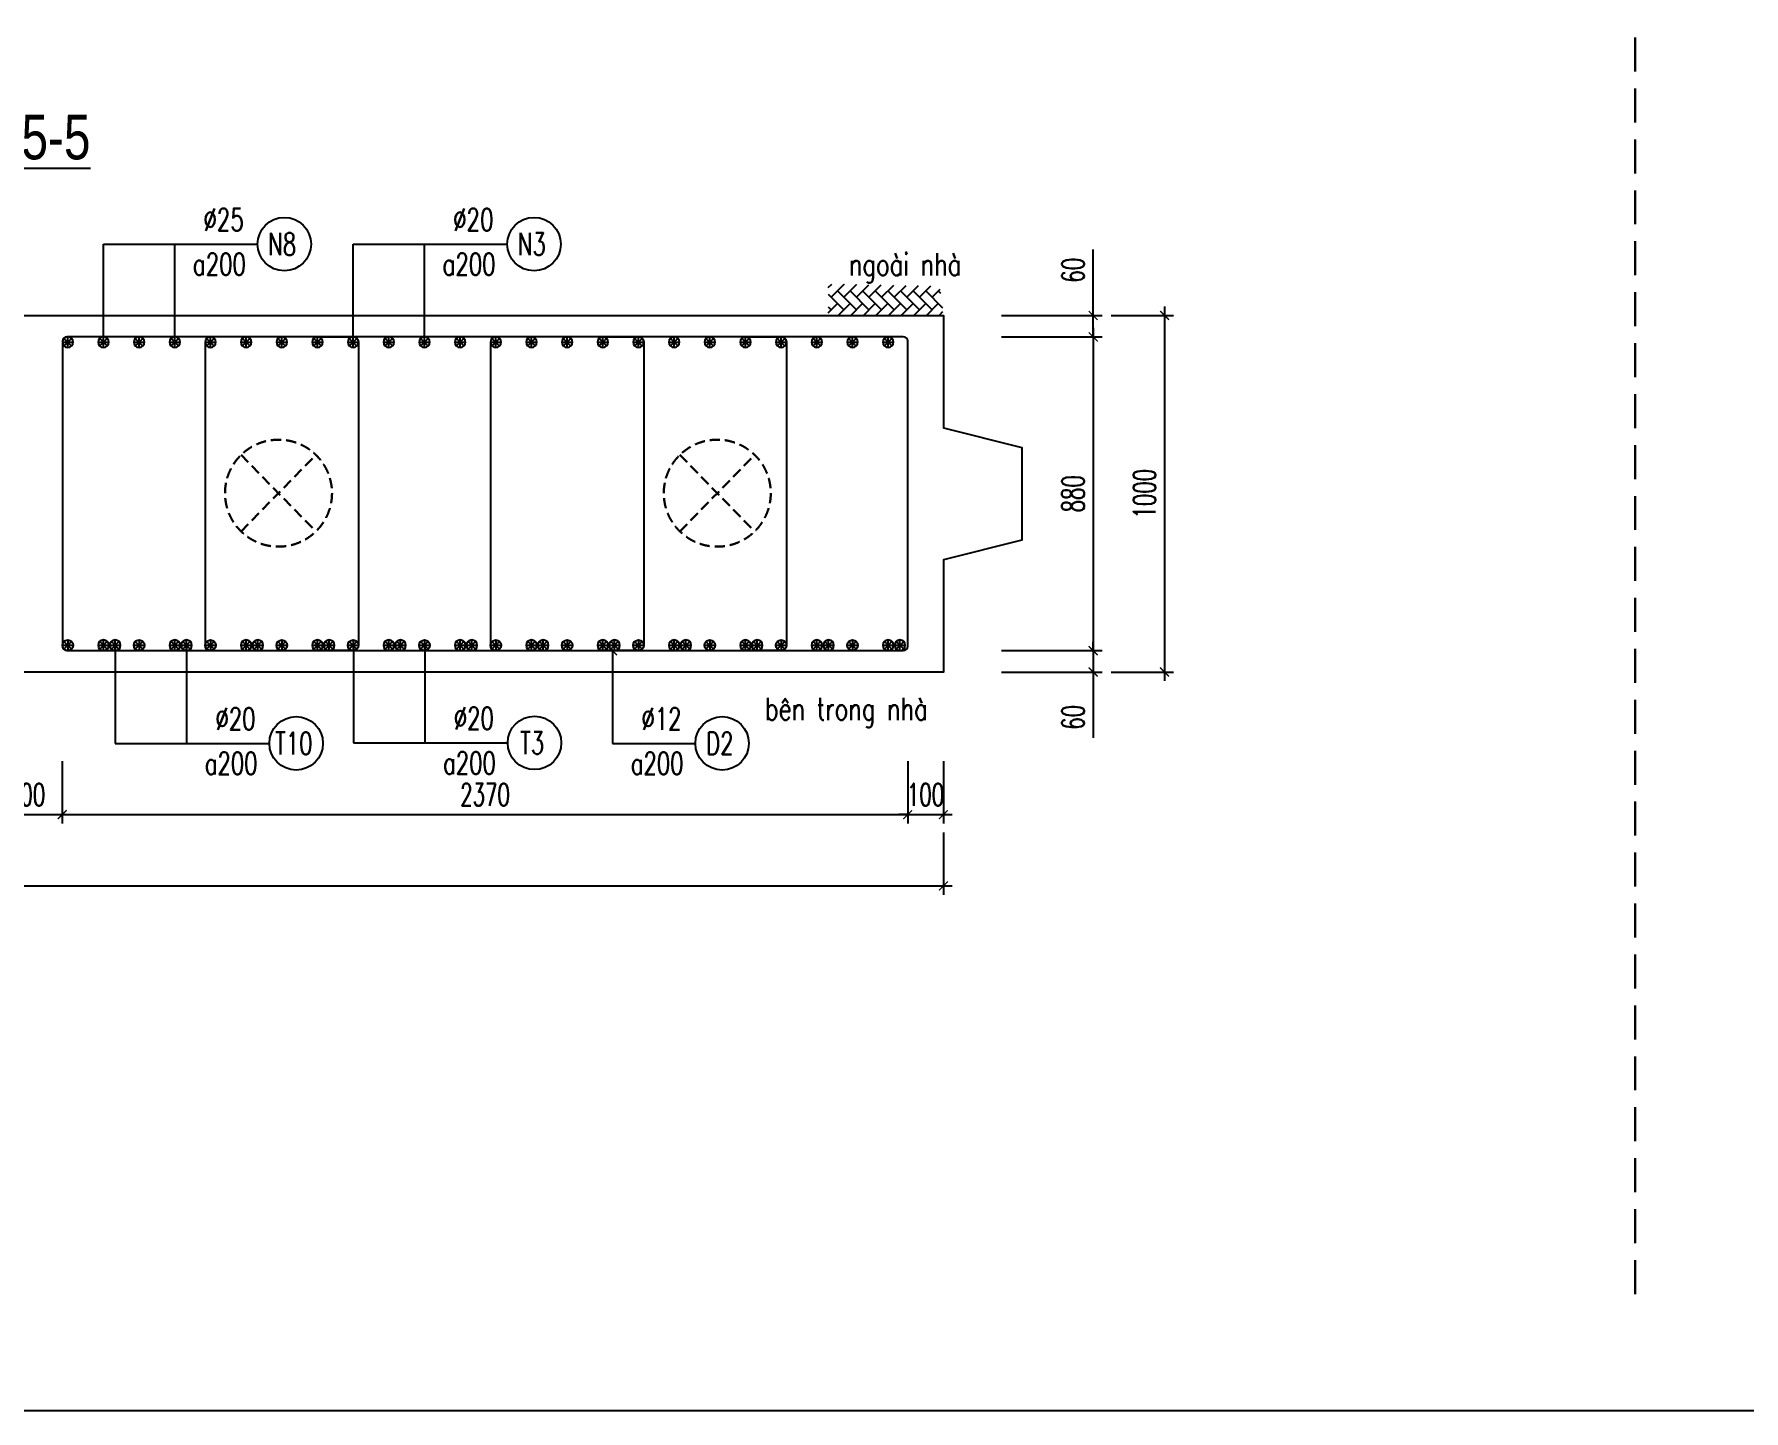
# Model space of a CAD drawing. Header units: millimetres. Extents: x -143483 to 1166745, y -1448440 to -1202244.
# Drawn here: x 283937 to 303109, y -1443081 to -1427637 of the extents above; entities that cross this region are included whole.
import ezdxf
from ezdxf.enums import TextEntityAlignment as Align

# ---------------------------------------------------------------- set-up
doc = ezdxf.new("R2010")
doc.units = ezdxf.units.MM
doc.header["$LTSCALE"] = 30
doc.header["$PDMODE"] = 3
doc.linetypes.add('DASHED', pattern=[19.05, 12.7, -6.35])
doc.layers.get('0').update_dxf_attribs({"lineweight": 9})
doc.layers.get('Defpoints').update_dxf_attribs({"lineweight": 9})
for name, color, linetype in [('ccu11-Cotthep', 9, 'Continuous'), ('ccu11-Dim', 8, 'Continuous'), ('ccu11-Hatch', 8, 'Continuous'), ('ccu11-Text', 31, 'Continuous'), ('ccu11-Thay', 7, 'Continuous'), ('ccu11-Thep', 4, 'Continuous'), ('ccu11-Thep doc', 4, 'Continuous'), ('ccu11-Thepdai', 6, 'Continuous')]:
    doc.layers.add(name, color=color, linetype=linetype)
doc.layers.add('ccu11-Khuat', color=9, linetype='DASHED', lineweight=30)
doc.layers.add('Vicom_thep doc', color=1, linetype='Continuous', lineweight=35)
doc.styles.add('ccu11-dim', font='vnsimli.shx', dxfattribs={"width": 0.65, "bigfont": 'bigfont.shx'})
doc.styles.add('ccu11-VnAvH-B', font='VHAVANB.TTF')
doc.styles.add('ccu11-vnsimli', font='vnsimli.shx', dxfattribs={"width": 0.8, "bigfont": 'vns.shx'})
doc.styles.add('ccu11-vnsimple', font='vnsimple.shx', dxfattribs={"bigfont": 'bigfont.shx'})
doc.styles.add('ccu11_simli', font='vnsimli.shx', dxfattribs={"width": 0.8})
doc.dimstyles.new('ccu11-100', dxfattribs={"dimscale": 100, "dimtxt": 2.5, "dimasz": 1, "dimexe": 1, "dimexo": 2, "dimgap": 1, "dimtad": 1, "dimdec": 0, "dimdsep": 46, "dimtxsty": 'ccu11-dim', "dimblk": 'ARCHTICK', "dimcen": -1, "dimdle": 1, "dimclrd": 256, "dimclre": 256, "dimclrt": 3, "dimadec": 0, "dimazin": 2, "dimtfac": 0.1, "dimtdec": 0, "dimtmove": 0, "dimatfit": 1, "dimldrblk": 'ARCHTICK', "dimfxl": 0, "dimtvp": 0.833333, "dimtolj": 1, "dimtzin": 12, "dimarcsym": 0})
doc.dimstyles.new('ccu11-100x4', dxfattribs={"dimscale": 100, "dimtxt": 2.5, "dimasz": 1, "dimexe": 1, "dimexo": 2, "dimgap": 1, "dimtad": 1, "dimdec": 0, "dimlfac": 0.25, "dimdsep": 46, "dimtxsty": 'ccu11-dim', "dimblk": 'ARCHTICK', "dimcen": -1, "dimdle": 1, "dimclrd": 256, "dimclre": 256, "dimclrt": 3, "dimadec": 0, "dimazin": 2, "dimtfac": 0.1, "dimtdec": 0, "dimtmove": 0, "dimatfit": 1, "dimldrblk": 'ARCHTICK', "dimfxl": 0, "dimtvp": 0.833333, "dimtolj": 1, "dimtzin": 12, "dimarcsym": 0})

# ---------------------------------------------------------------- blocks, each defined once
blk = doc.blocks.new('MCT')
at = {"ltscale": 0.005}
for p, q in [((-0.49, 0), (0.49, 0)), ((0.35, -0.35), (-0.35, 0.35)), ((-0.35, -0.35), (0.35, 0.35)), ((0, -0.49), (0, 0.49))]:
    blk.add_line(p, q, dxfattribs=at)
blk.add_circle((0, 0), 0.492, dxfattribs=at)
blk = doc.blocks.new('*U4035')
at = {"layer": 'ccu11-Thep doc', "xscale": -121.9200000001001, "yscale": 121.9200000001001, "zscale": 121.92, "rotation": 270}
blk.add_blockref('MCT', (0, 0), dxfattribs=at)
blk = doc.blocks.new('*U4036')
at = {"layer": 'ccu11-Thep doc', "color": 0, "linetype": 'ByBlock', "lineweight": -2, "transparency": 16777216}
for p in [(0, 0), (800, 0), (1600, 0), (2400, 0), (3200, 0), (4000, 0), (4800, 0), (5600, 0), (6400, 0), (7200, 0), (8000, 0), (8800, 0)]:
    blk.add_blockref('*U4035', p, dxfattribs=at)
blk = doc.blocks.new('*U4037')
at = {"layer": 'ccu11-Thep doc', "xscale": -121.9200000001001, "yscale": 121.9200000001001, "zscale": 121.92, "rotation": 270}
blk.add_blockref('MCT', (0, 0), dxfattribs=at)
blk = doc.blocks.new('*U4038')
at = {"layer": 'ccu11-Thep doc', "color": 0, "linetype": 'ByBlock', "lineweight": -2, "transparency": 16777216}
for p in [(0, 0), (800, 0), (1600, 0), (2400, 0), (3200, 0), (4000, 0), (4800, 0), (5600, 0), (6400, 0), (7200, 0), (8000, 0), (8800, 0)]:
    blk.add_blockref('*U4037', p, dxfattribs=at)
blk = doc.blocks.new('_ARCHTICK')
at = {"color": 0, "linetype": 'ByBlock', "const_width": 0.15}
blk.add_lwpolyline([(-0.5, -0.5), (0.5, 0.5)], dxfattribs=at)
blk = doc.blocks.new('*D4154')
at = {"layer": 'ccu11-Dim', "linetype": 'ByBlock', "lineweight": -2, "ltscale": 30, "transparency": 16777216}
for p, q in [((271733, -1436593), (271733, -1437293)), ((294133, -1436593), (294133, -1437293)), ((271633, -1437193), (294233, -1437193))]:
    blk.add_line(p, q, dxfattribs=at)
at = {"layer": 'Defpoints', "color": 0, "linetype": 'ByBlock', "ltscale": 30, "transparency": 16777216}
for p in [(271733, -1436393), (294133, -1436393), (294133, -1437193)]:
    blk.add_point(p, dxfattribs=at)
at = {"layer": 'ccu11-Dim', "linetype": 'ByBlock', "lineweight": -2, "ltscale": 30, "transparency": 16777216, "xscale": 100, "yscale": 100, "zscale": 100, "rotation": 180}
blk.add_blockref('_ARCHTICK', (271733, -1437193), dxfattribs=at)
at = {"layer": 'ccu11-Dim', "linetype": 'ByBlock', "lineweight": -2, "ltscale": 30, "transparency": 16777216, "xscale": 100, "yscale": 100, "zscale": 100}
blk.add_blockref('_ARCHTICK', (294133, -1437193), dxfattribs=at)
at = {"layer": 'ccu11-Dim', "color": 3, "linetype": 'ByBlock', "ltscale": 30, "transparency": 16777216, "insert": (282933, -1436968), "char_height": 250, "attachment_point": 5, "style": 'ccu11-dim'}
blk.add_mtext('\\A1;5600', dxfattribs=at)
blk = doc.blocks.new('*D4155')
at = {"layer": 'ccu11-Dim', "linetype": 'ByBlock', "lineweight": -2, "ltscale": 30, "transparency": 16777216}
for p, q in [((283452, -1435793), (283452, -1436493)), ((284252, -1435793), (284252, -1436493)), ((283352, -1436393), (284352, -1436393))]:
    blk.add_line(p, q, dxfattribs=at)
at = {"layer": 'Defpoints', "color": 0, "linetype": 'ByBlock', "ltscale": 30, "transparency": 16777216}
for p in [(283452, -1435593), (284252, -1435593), (284252, -1436393)]:
    blk.add_point(p, dxfattribs=at)
at = {"layer": 'ccu11-Dim', "linetype": 'ByBlock', "lineweight": -2, "ltscale": 30, "transparency": 16777216, "xscale": 100, "yscale": 100, "zscale": 100, "rotation": 180}
blk.add_blockref('_ARCHTICK', (283452, -1436393), dxfattribs=at)
at = {"layer": 'ccu11-Dim', "linetype": 'ByBlock', "lineweight": -2, "ltscale": 30, "transparency": 16777216, "xscale": 100, "yscale": 100, "zscale": 100}
blk.add_blockref('_ARCHTICK', (284252, -1436393), dxfattribs=at)
at = {"layer": 'ccu11-Dim', "color": 3, "linetype": 'ByBlock', "ltscale": 30, "transparency": 16777216, "insert": (283852, -1436168), "char_height": 250, "attachment_point": 5, "style": 'ccu11-dim'}
blk.add_mtext('\\A1;200', dxfattribs=at)
blk = doc.blocks.new('SHD')
at = {"layer": 'ccu11-Cotthep'}
blk.add_circle((300, 0), 300, dxfattribs=at)
at = {"layer": 'ccu11-Cotthep', "color": 31, "style": 'ccu11_simli', "width": 0.8}
blk.add_attdef('DK', text='', height=250, dxfattribs=at).set_placement((-101, 65), align=Align.BOTTOM_RIGHT)
blk.add_attdef('KH', text='', height=250, dxfattribs=at).set_placement((300, 0), align=Align.MIDDLE)
blk.add_attdef('KC', text='', height=250, dxfattribs=at).set_placement((-101, -142), align=Align.TOP_RIGHT)
blk = doc.blocks.new('ccu11_block_thep')
at = {"layer": 'ccu11-Thep', "color": 3}
for p, q in [((-0.4, 0), (0.4, 0)), ((-0.28, 0.28), (0.28, -0.28)), ((0.28, 0.28), (-0.28, -0.28)), ((0, 0.4), (0, -0.4))]:
    blk.add_line(p, q, dxfattribs=at)
at = {"layer": 'ccu11-Thep', "color": 1, "const_width": 0.0667}
blk.add_lwpolyline([(-0.4, 0, 1), (0.4, 0, 1), (-0.4, 0, 1)], format="xyb", dxfattribs=at)
at = {"layer": 'ccu11-Thep', "color": 1}
blk.add_circle((0, 0), 0.4, dxfattribs=at)
blk = doc.blocks.new('*U4041')
at = {"layer": 'Vicom_thep doc', "xscale": -150, "yscale": 150, "zscale": 150, "rotation": 180}
blk.add_blockref('ccu11_block_thep', (0, 0), dxfattribs=at)
blk = doc.blocks.new('*U4042')
at = {"layer": 'ccu11-Thep doc', "color": 0, "linetype": 'ByBlock', "lineweight": -2, "transparency": 16777216}
for p in [(0, 0), (800, 0), (1600, 0), (2400, 0), (3200, 0), (4000, 0), (4800, 0), (5600, 0), (6400, 0), (7200, 0), (8000, 0), (8800, 0)]:
    blk.add_blockref('*U4041', p, dxfattribs=at)
blk = doc.blocks.new('*U4045')
at = {"layer": 'Vicom_thep doc', "xscale": -150, "yscale": 150, "zscale": 150, "rotation": 180}
blk.add_blockref('ccu11_block_thep', (0, 0), dxfattribs=at)
blk = doc.blocks.new('*U4046')
at = {"layer": 'ccu11-Thep doc', "color": 0, "linetype": 'ByBlock', "lineweight": -2, "transparency": 16777216}
for p in [(0, 0), (800, 0), (1600, 0), (2400, 0), (3200, 0), (4000, 0), (4800, 0), (5600, 0), (6400, 0), (7200, 0), (8000, 0), (8800, 0)]:
    blk.add_blockref('*U4045', p, dxfattribs=at)
blk = doc.blocks.new('*U4014')
at = {"layer": 'Vicom_thep doc', "xscale": -150, "yscale": 150, "zscale": 150, "rotation": 180}
blk.add_blockref('ccu11_block_thep', (0, 0), dxfattribs=at)
blk = doc.blocks.new('*U4015')
at = {"layer": 'ccu11-Thep doc', "color": 0, "linetype": 'ByBlock', "lineweight": -2, "transparency": 16777216}
for p in [(0, 0), (800, 0), (1600, 0), (2400, 0), (3200, 0), (4000, 0), (4800, 0), (5600, 0), (6400, 0), (7200, 0), (8000, 0), (8800, 0)]:
    blk.add_blockref('*U4014', p, dxfattribs=at)
blk = doc.blocks.new('*D4177')
at = {"layer": 'ccu11-Dim', "linetype": 'ByBlock', "lineweight": -2, "ltscale": 30, "transparency": 16777216}
for p, q in [((295813, -1430793), (295813, -1430053)), ((294785, -1430793), (295913, -1430793)), ((295813, -1431033), (295813, -1430793)), ((294785, -1431033), (295913, -1431033)), ((295813, -1431033), (295813, -1431133))]:
    blk.add_line(p, q, dxfattribs=at)
at = {"layer": 'Defpoints', "color": 0, "linetype": 'ByBlock', "ltscale": 30, "transparency": 16777216}
for p in [(294585, -1430793), (294585, -1431033), (295813, -1431033)]:
    blk.add_point(p, dxfattribs=at)
at = {"layer": 'ccu11-Dim', "linetype": 'ByBlock', "lineweight": -2, "ltscale": 30, "transparency": 16777216, "xscale": 100, "yscale": 100, "zscale": 100}
for p, rotation in [((295813, -1430793), 270), ((295813, -1431033), 90)]:
    blk.add_blockref('_ARCHTICK', p, dxfattribs=dict(at, rotation=rotation))
at = {"layer": 'ccu11-Dim', "color": 3, "linetype": 'ByBlock', "ltscale": 30, "transparency": 16777216, "insert": (295588, -1430285), "char_height": 250, "attachment_point": 5, "rotation": 90, "style": 'ccu11-dim'}
blk.add_mtext('\\A1;60', dxfattribs=at)
blk = doc.blocks.new('*D4178')
at = {"layer": 'ccu11-Dim', "linetype": 'ByBlock', "lineweight": -2, "ltscale": 30, "transparency": 16777216}
for p, q in [((295813, -1430933), (295813, -1434653)), ((294785, -1431033), (295913, -1431033)), ((294785, -1434553), (295913, -1434553))]:
    blk.add_line(p, q, dxfattribs=at)
at = {"layer": 'Defpoints', "color": 0, "linetype": 'ByBlock', "ltscale": 30, "transparency": 16777216}
for p in [(294585, -1431033), (294585, -1434553), (295813, -1434553)]:
    blk.add_point(p, dxfattribs=at)
at = {"layer": 'ccu11-Dim', "linetype": 'ByBlock', "lineweight": -2, "ltscale": 30, "transparency": 16777216, "xscale": 100, "yscale": 100, "zscale": 100}
for p, rotation in [((295813, -1431033), 90), ((295813, -1434553), 270)]:
    blk.add_blockref('_ARCHTICK', p, dxfattribs=dict(at, rotation=rotation))
at = {"layer": 'ccu11-Dim', "color": 3, "linetype": 'ByBlock', "ltscale": 30, "transparency": 16777216, "insert": (295588, -1432793), "char_height": 250, "attachment_point": 5, "rotation": 90, "style": 'ccu11-dim'}
blk.add_mtext('\\A1;880', dxfattribs=at)
blk = doc.blocks.new('*D4179')
at = {"layer": 'ccu11-Dim', "linetype": 'ByBlock', "lineweight": -2, "ltscale": 30, "transparency": 16777216}
for p, q in [((294785, -1434553), (295913, -1434553)), ((295813, -1434553), (295813, -1434453)), ((295813, -1434553), (295813, -1434793)), ((294785, -1434793), (295913, -1434793)), ((295813, -1434793), (295813, -1435532))]:
    blk.add_line(p, q, dxfattribs=at)
at = {"layer": 'Defpoints', "color": 0, "linetype": 'ByBlock', "ltscale": 30, "transparency": 16777216}
for p in [(294585, -1434553), (295813, -1434553), (294585, -1434793)]:
    blk.add_point(p, dxfattribs=at)
at = {"layer": 'ccu11-Dim', "linetype": 'ByBlock', "lineweight": -2, "ltscale": 30, "transparency": 16777216, "xscale": 100, "yscale": 100, "zscale": 100}
for p, rotation in [((295813, -1434553), 270), ((295813, -1434793), 90)]:
    blk.add_blockref('_ARCHTICK', p, dxfattribs=dict(at, rotation=rotation))
at = {"layer": 'ccu11-Dim', "color": 3, "linetype": 'ByBlock', "ltscale": 30, "transparency": 16777216, "insert": (295588, -1435301), "char_height": 250, "attachment_point": 5, "rotation": 90, "style": 'ccu11-dim'}
blk.add_mtext('\\A1;60', dxfattribs=at)
blk = doc.blocks.new('*D4180')
at = {"layer": 'ccu11-Dim', "linetype": 'ByBlock', "lineweight": -2, "ltscale": 30, "transparency": 16777216}
for p, q in [((296013.10595, -1430792.74328), (296713.10595, -1430792.74328)), ((296613.10595, -1430692.74328), (296613.10595, -1434892.74328)), ((296013.10595, -1434792.74328), (296713.10595, -1434792.74328))]:
    blk.add_line(p, q, dxfattribs=at)
at = {"layer": 'Defpoints', "color": 0, "linetype": 'ByBlock', "ltscale": 30, "transparency": 16777216}
for p in [(295813.10595, -1430792.74328), (295813.10595, -1434792.74328), (296613.10595, -1434792.74328)]:
    blk.add_point(p, dxfattribs=at)
at = {"layer": 'ccu11-Dim', "linetype": 'ByBlock', "lineweight": -2, "ltscale": 30, "transparency": 16777216, "xscale": 100, "yscale": 100, "zscale": 100}
for p, rotation in [((296613.10595, -1430792.74328), 90), ((296613.10595, -1434792.74328), 270)]:
    blk.add_blockref('_ARCHTICK', p, dxfattribs=dict(at, rotation=rotation))
at = {"layer": 'ccu11-Dim', "color": 3, "linetype": 'ByBlock', "ltscale": 30, "transparency": 16777216, "insert": (296388.10595, -1432792.74328), "char_height": 250, "attachment_point": 5, "rotation": 90, "style": 'ccu11-dim'}
blk.add_mtext('\\A1;1000', dxfattribs=at)
blk = doc.blocks.new('*D4195')
at = {"layer": 'ccu11-Dim', "linetype": 'ByBlock', "lineweight": -2, "ltscale": 30, "transparency": 16777216}
for p, q in [((284252, -1435793), (284252, -1436493)), ((293733, -1435793), (293733, -1436493)), ((284152, -1436393), (293833, -1436393))]:
    blk.add_line(p, q, dxfattribs=at)
at = {"layer": 'Defpoints', "color": 0, "linetype": 'ByBlock', "ltscale": 30, "transparency": 16777216}
for p in [(284252, -1435593), (293733, -1435593), (293733, -1436393)]:
    blk.add_point(p, dxfattribs=at)
at = {"layer": 'ccu11-Dim', "linetype": 'ByBlock', "lineweight": -2, "ltscale": 30, "transparency": 16777216, "xscale": 100, "yscale": 100, "zscale": 100, "rotation": 180}
blk.add_blockref('_ARCHTICK', (284252, -1436393), dxfattribs=at)
at = {"layer": 'ccu11-Dim', "linetype": 'ByBlock', "lineweight": -2, "ltscale": 30, "transparency": 16777216, "xscale": 100, "yscale": 100, "zscale": 100}
blk.add_blockref('_ARCHTICK', (293733, -1436393), dxfattribs=at)
at = {"layer": 'ccu11-Dim', "color": 3, "linetype": 'ByBlock', "ltscale": 30, "transparency": 16777216, "insert": (288993, -1436168), "char_height": 250, "attachment_point": 5, "style": 'ccu11-dim'}
blk.add_mtext('\\A1;2370', dxfattribs=at)
blk = doc.blocks.new('*D4196')
at = {"layer": 'ccu11-Dim', "linetype": 'ByBlock', "lineweight": -2, "ltscale": 30, "transparency": 16777216}
for p, q in [((293733, -1435793), (293733, -1436493)), ((294133, -1435793), (294133, -1436493)), ((293733, -1436393), (293633, -1436393)), ((293733, -1436393), (294133, -1436393)), ((294133, -1436393), (294233, -1436393))]:
    blk.add_line(p, q, dxfattribs=at)
at = {"layer": 'Defpoints', "color": 0, "linetype": 'ByBlock', "ltscale": 30, "transparency": 16777216}
for p in [(293733, -1435593), (294133, -1435593), (294133, -1436393)]:
    blk.add_point(p, dxfattribs=at)
at = {"layer": 'ccu11-Dim', "linetype": 'ByBlock', "lineweight": -2, "ltscale": 30, "transparency": 16777216, "xscale": 100, "yscale": 100, "zscale": 100}
blk.add_blockref('_ARCHTICK', (293733, -1436393), dxfattribs=at)
at = {"layer": 'ccu11-Dim', "linetype": 'ByBlock', "lineweight": -2, "ltscale": 30, "transparency": 16777216, "xscale": 100, "yscale": 100, "zscale": 100, "rotation": 180}
blk.add_blockref('_ARCHTICK', (294133, -1436393), dxfattribs=at)
at = {"layer": 'ccu11-Dim', "color": 3, "linetype": 'ByBlock', "ltscale": 30, "transparency": 16777216, "insert": (293933, -1436168), "char_height": 250, "attachment_point": 5, "style": 'ccu11-dim'}
blk.add_mtext('\\A1;100', dxfattribs=at)

msp = doc.modelspace()

# ---------------------------------------------------------------- hatches: boundary and pattern name
at = {"layer": 'ccu11-Hatch', "ltscale": 10}
h = msp.add_hatch(dxfattribs=at)
h.set_pattern_fill('AR-HBONE', color=256, scale=25, angle=270, style=0)
h.set_pattern_definition([(45, (-2969009.52, 345663.45), (141.4213562, 4e-14), [300, -100]), (315, (-2968938.81, 345734.16), (141.4213562, 4e-14), [300, -100])])
h.paths.add_polyline_path([(292840.98, -1430440.02), (292840.98, -1430792.74), (294133.34, -1430792.74), (294090.48, -1430461.44)])

# ---------------------------------------------------------------- linework, layer by layer
at = {"layer": 'ccu11-Khuat'}
msp.add_line((301892.29, -1384812.07), (301892.29, -1441879.92), dxfattribs=at)
at = {"layer": 'ccu11-Khuat', "ltscale": 0.3}
for p, q in [((286257.82, -1432357.03), (287096.06, -1433215.73)), ((286257.82, -1433215.73), (287096.06, -1432357.03)), ((291178.21, -1432357.03), (292016.44, -1433215.73)), ((291178.21, -1433215.73), (292016.44, -1432357.03))]:
    msp.add_line(p, q, dxfattribs=at)
for centre in [(286676.94, -1432786.38), (291597.32, -1432786.38)]:
    msp.add_circle(centre, 600, dxfattribs=at)
at = {"layer": 'ccu11-Thay'}
for points in [[(263396.51, -1383610.64), (347496.51, -1383610.64), (347496.51, -1443081.35), (263396.51, -1443081.35)], [(271733.34, -1430792.74), (294133.34, -1430792.74), (294133.34, -1432052.74), (295013.11, -1432272.74), (295013.11, -1433312.74), (294133.34, -1433532.74), (294133.34, -1434792.74), (271733.34, -1434792.74), (271733.34, -1433532.74), (270853.57, -1433312.74), (270853.57, -1432272.74), (271733.34, -1432052.74)]]:
    msp.add_lwpolyline(points, close=True, dxfattribs=at)
at = {"layer": 'ccu11-Thepdai'}
msp.add_lwpolyline([(288709.1, -1431032.74), (284303.34, -1431032.74, 0.41421356), (284253.34, -1431082.74), (284253.34, -1434502.74, 0.41421356), (284303.34, -1434552.74), (288709.1, -1434552.74), (293683.34, -1434552.74, 0.41421356), (293733.34, -1434502.74), (293733.34, -1431082.74, 0.41421356), (293683.34, -1431032.74)], format="xyb", close=True, dxfattribs=at)
for points in [[(286333.34, -1431032.74), (285913.34, -1431032.74, 0.41421356), (285853.34, -1431092.74), (285853.34, -1434492.74, 0.41421356), (285913.34, -1434552.74), (286333.34, -1434552.74)], [(287093.34, -1431032.74), (287513.34, -1431032.74, -0.41421356), (287573.34, -1431092.74), (287573.34, -1434492.74, -0.41421356), (287513.34, -1434552.74), (287093.34, -1434552.74)], [(289533.34, -1431032.74), (289113.34, -1431032.74, 0.41421356), (289053.34, -1431092.74), (289053.34, -1434492.74, 0.41421356), (289113.34, -1434552.74), (289533.34, -1434552.74)], [(290293.34, -1431032.74), (290713.34, -1431032.74, -0.41421356), (290773.34, -1431092.74), (290773.34, -1434492.74, -0.41421356), (290713.34, -1434552.74), (290293.34, -1434552.74)], [(291893.34, -1431032.74), (292313.34, -1431032.74, -0.41421356), (292373.34, -1431092.74), (292373.34, -1434492.74, -0.41421356), (292313.34, -1434552.74), (291893.34, -1434552.74)]]:
    msp.add_lwpolyline(points, format="xyb", dxfattribs=at)

# ---------------------------------------------------------------- block references
at = {"layer": 'ccu11-Cotthep'}
ref = msp.add_blockref('SHD', (286442.34, -1429992.39), dxfattribs=at)
ref.add_attrib('KH', 'N8', dxfattribs={"color": 31, "height": 250, "style": 'ccu11-vnsimple', "width": 0.7}).set_placement((286717.34, -1429992.39), align=Align.MIDDLE_CENTER)
ref.add_attrib('KC', 'a200', dxfattribs={"color": 31, "height": 250, "style": 'ccu11-vnsimple', "width": 0.7}).set_placement((286013.76, -1430092.39), align=Align.TOP_CENTER)
ref.add_attrib('DK', '`25', dxfattribs={"color": 31, "height": 250, "style": 'ccu11-vnsimple', "width": 0.7}).set_placement((286061.56, -1429917.39), align=Align.BOTTOM_CENTER)
ref = msp.add_blockref('SHD', (289242.34, -1429992.39), dxfattribs=at)
ref.add_attrib('KH', 'N3', dxfattribs={"color": 31, "height": 250, "style": 'ccu11-vnsimple', "width": 0.7}).set_placement((289517.34, -1429992.39), align=Align.MIDDLE_CENTER)
ref.add_attrib('KC', 'a200', dxfattribs={"color": 31, "height": 250, "style": 'ccu11-vnsimple', "width": 0.7}).set_placement((288813.76, -1430092.39), align=Align.TOP_CENTER)
ref.add_attrib('DK', '`20', dxfattribs={"color": 31, "height": 250, "style": 'ccu11-vnsimple', "width": 0.7}).set_placement((288861.56, -1429917.39), align=Align.BOTTOM_CENTER)
ref = msp.add_blockref('SHD', (286574.74, -1435593.1), dxfattribs=at)
ref.add_attrib('KH', 'T10', dxfattribs={"color": 31, "height": 250, "style": 'ccu11-vnsimple', "width": 0.7}).set_placement((286849.74, -1435593.1), align=Align.MIDDLE_CENTER)
ref.add_attrib('KC', 'a200', dxfattribs={"color": 31, "height": 250, "style": 'ccu11-vnsimple', "width": 0.7}).set_placement((286146.16, -1435693.1), align=Align.TOP_CENTER)
ref.add_attrib('DK', '`20', dxfattribs={"color": 31, "height": 250, "style": 'ccu11-vnsimple', "width": 0.7}).set_placement((286193.96, -1435518.1), align=Align.BOTTOM_CENTER)
ref = msp.add_blockref('SHD', (289247.39, -1435588.1), dxfattribs=at)
ref.add_attrib('KH', 'T3', dxfattribs={"color": 31, "height": 250, "style": 'ccu11-vnsimple', "width": 0.7}).set_placement((289522.39, -1435588.1), align=Align.MIDDLE_CENTER)
ref.add_attrib('KC', 'a200', dxfattribs={"color": 31, "height": 250, "style": 'ccu11-vnsimple', "width": 0.7}).set_placement((288818.81, -1435688.1), align=Align.TOP_CENTER)
ref.add_attrib('DK', '`20', dxfattribs={"color": 31, "height": 250, "style": 'ccu11-vnsimple', "width": 0.7}).set_placement((288866.6, -1435513.1), align=Align.BOTTOM_CENTER)
ref = msp.add_blockref('SHD', (291351.67, -1435593.1), dxfattribs=at)
ref.add_attrib('KH', 'D2', dxfattribs={"color": 31, "height": 250, "style": 'ccu11-vnsimple', "width": 0.7}).set_placement((291626.67, -1435593.1), align=Align.MIDDLE_CENTER)
ref.add_attrib('KC', 'a200', dxfattribs={"color": 31, "height": 250, "style": 'ccu11-vnsimple', "width": 0.7}).set_placement((290923.09, -1435693.1), align=Align.TOP_CENTER)
ref.add_attrib('DK', '`12', dxfattribs={"color": 31, "height": 250, "style": 'ccu11-vnsimple', "width": 0.7}).set_placement((290970.89, -1435518.1), align=Align.BOTTOM_CENTER)
at = {"layer": 'ccu11-Thep doc'}
for name, p in [('*U4036', (284313.34, -1431092.74)), ('*U4046', (284713.34, -1431092.74)), ('*U4042', (284713.34, -1434492.74)), ('*U4015', (284845.74, -1434492.74))]:
    msp.add_blockref(name, p, dxfattribs=at)
at = {"layer": 'ccu11-Thep doc', "xscale": -1, "rotation": 180}
msp.add_blockref('*U4038', (284313.34, -1434492.74), dxfattribs=at)

# ---------------------------------------------------------------- texts
at = {"layer": 'ccu11-Text', "color": 5, "style": 'ccu11-VnAvH-B', "width": 0.8}
msp.add_text('%%UmÆt c¾t 5-5', height=500, dxfattribs=at).set_placement((282933.34, -1429041.47), align=Align.CENTER)
at = {"layer": 'ccu11-Text', "linetype": 'Continuous', "style": 'ccu11-vnsimli', "width": 0.75}
for s, p in [('ngoµi nhµ', (293704.17, -1430344.6)), ('bªn trong nhµ', (293045.93, -1435331.21))]:
    msp.add_text(s, height=250, dxfattribs=at).set_placement(p, align=Align.CENTER)

# ---------------------------------------------------------------- dimensions: what is measured, and where the dimension line sits
at = {"layer": 'ccu11-Dim', "linetype": 'ByBlock', "ltscale": 30}
for base, p1, p2, angle, picture, middle in [((295813.11, -1431032.74), (294584.71, -1430792.74), (294584.71, -1431032.74), 90, '*D4177', (295813.11, -1430284.76)), ((295813.11, -1434552.74), (294584.71, -1434792.74), (294584.71, -1434552.74), 270, '*D4179', (295813.11, -1435300.73))]:
    dim = msp.add_linear_dim(base=base, p1=p1, p2=p2, angle=angle, dimstyle='ccu11-100x4', dxfattribs=at)
    dim.commit()
    dim.dimension.update_dxf_attribs({"geometry": picture, "text_midpoint": middle, "dimtype": 160})
dim = msp.add_linear_dim(base=(296613.11, -1434792.74), p1=(295813.11, -1430792.74), p2=(295813.11, -1434792.74), angle=90, dimstyle='ccu11-100x4', dxfattribs=at)
dim.commit()
dim.dimension.update_dxf_attribs({"geometry": '*D4180', "text_midpoint": (296388.11, -1432792.74)})
for base, p1, p2, angle, override, picture, middle in [((295813.11, -1434552.74), (294584.71, -1431032.74), (294584.71, -1434552.74), 90, {"dimtmove": 1}, '*D4178', (295588.11, -1432792.74)), ((294133.34, -1436393.1), (293733.34, -1435593.1), (294133.34, -1435593.1), 180, {"dimtix": 1}, '*D4196', (293933.34, -1436168.1))]:
    dim = msp.add_linear_dim(base=base, p1=p1, p2=p2, angle=angle, dimstyle='ccu11-100x4', override=override, dxfattribs=at)
    dim.commit()
    dim.dimension.update_dxf_attribs({"geometry": picture, "text_midpoint": middle})
for base, p1, p2, picture, middle in [((284251.84, -1436393.1), (283451.84, -1435593.1), (284251.84, -1435593.1), '*D4155', (283851.84, -1436168.1)), ((293733.34, -1436393.1), (284251.84, -1435593.1), (293733.34, -1435593.1), '*D4195', (288992.59, -1436168.1)), ((294133.34, -1437193.1), (271733.34, -1436393.1), (294133.34, -1436393.1), '*D4154', (282933.34, -1436968.1))]:
    dim = msp.add_linear_dim(base=base, p1=p1, p2=p2, dimstyle='ccu11-100x4', dxfattribs=at)
    dim.commit()
    dim.dimension.update_dxf_attribs({"geometry": picture, "text_midpoint": middle})

# ---------------------------------------------------------------- leaders
at = {"layer": 'ccu11-Cotthep'}
for points in [[(284713.34, -1431092.74), (284713.34, -1429992.39), (286442.34, -1429992.39)], [(285513.34, -1431092.74), (285513.34, -1429992.39), (286442.34, -1429992.39)], [(287513.34, -1431092.74), (287513.34, -1429992.39), (289242.34, -1429992.39)], [(288313.34, -1431092.74), (288313.34, -1429992.39), (289242.34, -1429992.39)], [(284845.74, -1434492.74), (284845.74, -1435593.1), (286574.74, -1435593.1)], [(285645.74, -1434492.74), (285645.74, -1435593.1), (286574.74, -1435593.1)], [(287518.39, -1434487.74), (287518.39, -1435588.1), (289247.39, -1435588.1)], [(288318.39, -1434487.74), (288318.39, -1435588.1), (289247.39, -1435588.1)]]:
    msp.add_leader(points, dimstyle='ccu11-100', override={"dimasz": 1.5, "dimgap": 1, "dimtad": 0, "dimldrblk": 'None', "dimfxl": 3, "dimfxlon": 1, "dimtfill": 1, "dimarcsym": 1}, dxfattribs=at)
at = {"layer": 'ccu11-Cotthep', "linetype": 'ByBlock', "ltscale": 30}
msp.add_leader([(290422.67, -1434552.74), (290422.67, -1435593.1), (291351.67, -1435593.1)], dimstyle='ccu11-100x4', dxfattribs=at)

doc.saveas('drawing.dxf')
